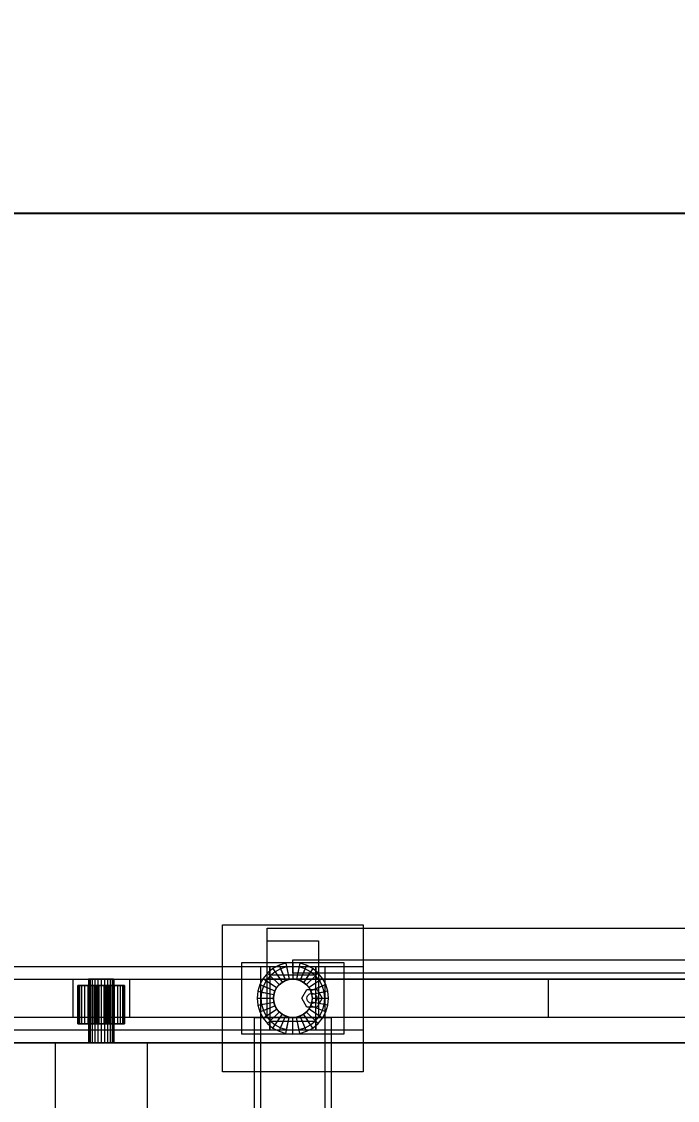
# Model space of a CAD drawing. Header units: millimetres. Extents: x -1970 to 34302, y -65268 to 6837.
# Drawn here: x 26916 to 27429, y -17795 to -16950 of the extents above; entities that cross this region are included whole.
import ezdxf

# ---------------------------------------------------------------- set-up
doc = ezdxf.new("R2010")
doc.units = ezdxf.units.MM
doc.layers.add('COTAS_P', color=1, linetype='Continuous', lineweight=0)
doc.layers.add('superior_C05', color=7, linetype='Continuous', lineweight=0)
doc.dimstyles.new('R19_100', dxfattribs={"dimtxt": 250, "dimasz": 150, "dimexe": 150, "dimexo": 80, "dimgap": 100, "dimtad": 1, "dimtih": 1, "dimtoh": 1, "dimdsep": 46, "dimcen": 0.09, "dimadec": 0, "dimazin": 0, "dimtfac": 1, "dimtdec": 4, "dimtofl": 0, "dimtmove": 0, "dimatfit": 3, "dimfxl": 1, "dimtolj": 1, "dimtzin": 0, "dimarcsym": 0})

# ---------------------------------------------------------------- blocks, each defined once
blk = doc.blocks.new('*D23')
at = {"layer": 'COTAS_P', "color": 0, "lineweight": -2, "transparency": 16777216}
for p, q in [((25128.19, -17920), (25128.19, -16950)), ((27628.19, -17920), (27628.19, -16950)), ((25278.19, -17100), (27478.19, -17100))]:
    blk.add_line(p, q, dxfattribs=at)
at = {"layer": 'COTAS_P', "color": 0, "transparency": 16777216}
for points in [[(25278.19, -17075), (25278.19, -17125), (25128.19, -17100)], [(27478.19, -17075), (27478.19, -17125), (27628.19, -17100)]]:
    blk.add_solid(points, dxfattribs=at)
at = {"layer": 'Defpoints', "color": 0, "transparency": 16777216}
for p in [(27628.19, -17100), (25128.19, -18000), (27628.19, -18000)]:
    blk.add_point(p, dxfattribs=at)

msp = doc.modelspace()

# ---------------------------------------------------------------- linework, layer by layer
at = {"layer": 'superior_C05'}
for p, q in [((27073.187, -17772.5), (27073.187, -17657.5)), ((27073.187, -17657.5), (27183.187, -17657.5)), ((27108.187, -17700), (27108.187, -17660)), ((27108.187, -17660), (28033.187, -17660)), ((27183.187, -17657.5), (27183.187, -17772.5)), ((27108.187, -17730), (27108.187, -17670)), ((27108.187, -17670), (27148.187, -17670)), ((27148.187, -17670), (27148.187, -17730)), ((27128.187, -17685), (27578.187, -17685)), ((27128.187, -17695), (27128.187, -17685)), ((25203.187, -17690), (27183.187, -17690)), ((27088.187, -17743), (27088.187, -17687)), ((27088.187, -17687), (27168.187, -17687)), ((27103.187, -17740), (27103.187, -17690)), ((27103.187, -17690), (27110.187, -17690)), ((27112.631, -17691.719), (27108.388, -17695.201)), ((27110.187, -17690), (27110.187, -17740)), ((27110.187, -17697), (27110.187, -17690)), ((27110.187, -17690), (27146.187, -17690)), ((27114.297, -17694.213), (27110.509, -17697.322)), ((27117.471, -17689.131), (27112.631, -17691.719)), ((27112.631, -17691.719), (27119.714, -17702.32)), ((27118.619, -17691.903), (27114.297, -17694.213)), ((27114.297, -17694.213), (27119.714, -17702.32)), ((27122.724, -17687.538), (27117.471, -17689.131)), ((27117.471, -17689.131), (27122.351, -17700.911)), ((27123.309, -17690.48), (27118.619, -17691.903)), ((27118.619, -17691.903), (27122.351, -17700.911)), ((27128.187, -17687), (27122.724, -17687.538)), ((27122.724, -17687.538), (27125.211, -17700.043)), ((27128.187, -17690), (27123.309, -17690.48)), ((27123.309, -17690.48), (27125.211, -17700.043)), ((27133.649, -17687.538), (27128.187, -17687)), ((27128.187, -17687), (27128.187, -17699.75)), ((27133.064, -17690.48), (27128.187, -17690)), ((27128.187, -17690), (27128.187, -17699.75)), ((27133.649, -17687.538), (27131.162, -17700.043)), ((27133.064, -17690.48), (27131.162, -17700.043)), ((27137.754, -17691.903), (27133.064, -17690.48)), ((27138.902, -17689.131), (27133.649, -17687.538)), ((27138.902, -17689.131), (27134.022, -17700.911)), ((27137.754, -17691.903), (27134.022, -17700.911)), ((27143.743, -17691.719), (27136.659, -17702.32)), ((27142.076, -17694.213), (27136.659, -17702.32)), ((27142.076, -17694.213), (27137.754, -17691.903)), ((27143.743, -17691.719), (27138.902, -17689.131)), ((27145.864, -17697.322), (27142.076, -17694.213)), ((27147.986, -17695.201), (27143.743, -17691.719)), ((27146.187, -17740), (27146.187, -17690)), ((27146.187, -17690), (27153.187, -17690)), ((27146.187, -17690), (27146.187, -17697)), ((27153.187, -17690), (27153.187, -17740)), ((27168.187, -17687), (27168.187, -17743)), ((27183.187, -17690), (27183.187, -17740)), ((25038.187, -17700), (27328.187, -17700)), ((26956.187, -17730), (26956.187, -17700)), ((26956.187, -17700), (27000.187, -17700)), ((26968.527, -17700), (26968.187, -17700)), ((26968.187, -17700), (26968.187, -17750)), ((26969.526, -17700), (26968.527, -17700)), ((26968.527, -17700), (26968.527, -17750)), ((26971.116, -17700), (26969.526, -17700)), ((26969.526, -17700), (26969.526, -17750)), ((26973.187, -17700), (26971.116, -17700)), ((26971.116, -17700), (26971.116, -17750)), ((26975.598, -17700), (26973.187, -17700)), ((26973.187, -17700), (26973.187, -17750)), ((26978.187, -17700), (26975.598, -17700)), ((26975.598, -17700), (26975.598, -17750)), ((26980.775, -17700), (26978.187, -17700)), ((26978.187, -17700), (26978.187, -17750)), ((26983.187, -17700), (26980.775, -17700)), ((26980.775, -17700), (26980.775, -17750)), ((26985.258, -17700), (26983.187, -17700)), ((26983.187, -17700), (26983.187, -17750)), ((26986.847, -17700), (26985.258, -17700)), ((26985.258, -17700), (26985.258, -17750)), ((26987.846, -17700), (26986.847, -17700)), ((26986.847, -17700), (26986.847, -17750)), ((26987.846, -17700), (26988.187, -17700)), ((26987.846, -17700), (26987.846, -17750)), ((26988.187, -17750), (26988.187, -17700)), ((27000.187, -17700), (27000.187, -17730)), ((27104.905, -17699.444), (27102.318, -17704.285)), ((27103.187, -18300), (27103.187, -17700)), ((27103.187, -17700), (27153.187, -17700)), ((27108.388, -17695.201), (27104.905, -17699.444)), ((27104.905, -17699.444), (27115.507, -17706.528)), ((27107.4, -17701.111), (27105.09, -17705.433)), ((27110.509, -17697.322), (27107.4, -17701.111)), ((27107.4, -17701.111), (27115.507, -17706.528)), ((27108.187, -17730), (27108.187, -17700)), ((27108.187, -17700), (27148.187, -17700)), ((28033.187, -17700), (27108.187, -17700)), ((27108.388, -17695.201), (27117.403, -17704.217)), ((27146.187, -17697), (27110.187, -17697)), ((27110.509, -17697.322), (27117.403, -17704.217)), ((27117.403, -17704.217), (27119.714, -17702.32)), ((27117.58, -17704.393), (27119.853, -17702.528)), ((27119.714, -17702.32), (27122.351, -17700.911)), ((27119.853, -17702.528), (27122.446, -17701.142)), ((27122.351, -17700.911), (27125.211, -17700.043)), ((27122.446, -17701.142), (27125.26, -17700.288)), ((27125.211, -17700.043), (27128.187, -17699.75)), ((27125.26, -17700.288), (27128.187, -17700)), ((27128.187, -17695), (27578.187, -17695)), ((27128.187, -17699.75), (27131.162, -17700.043)), ((27128.187, -17700), (27131.113, -17700.288)), ((27131.113, -17700.288), (27133.927, -17701.142)), ((27131.162, -17700.043), (27134.022, -17700.911)), ((27133.927, -17701.142), (27136.52, -17702.528)), ((27134.022, -17700.911), (27136.659, -17702.32)), ((27136.52, -17702.528), (27138.793, -17704.393)), ((27136.659, -17702.32), (27138.97, -17704.217)), ((27147.986, -17695.201), (27138.97, -17704.217)), ((27145.864, -17697.322), (27138.97, -17704.217)), ((27151.468, -17699.444), (27140.866, -17706.528)), ((27148.973, -17701.111), (27140.866, -17706.528)), ((27148.973, -17701.111), (27145.864, -17697.322)), ((27151.468, -17699.444), (27147.986, -17695.201)), ((27148.187, -17700), (27148.187, -17730)), ((27151.284, -17705.433), (27148.973, -17701.111)), ((27154.055, -17704.285), (27151.468, -17699.444)), ((27153.187, -17700), (27153.187, -18300)), ((27328.187, -17700), (27328.187, -17730)), ((27328.187, -17700), (27718.187, -17700)), ((26960.287, -17705), (26959.937, -17705)), ((26959.937, -17705), (26967.937, -17705)), ((26959.937, -17735), (26959.937, -17705)), ((26961.326, -17705), (26960.287, -17705)), ((26960.287, -17705), (26968.134, -17705)), ((26960.287, -17735), (26960.287, -17705)), ((26963.012, -17705), (26961.326, -17705)), ((26961.326, -17705), (26968.717, -17705)), ((26961.326, -17735), (26961.326, -17705)), ((26965.282, -17705), (26963.012, -17705)), ((26963.012, -17705), (26969.664, -17705)), ((26963.012, -17735), (26963.012, -17705)), ((26968.047, -17705), (26965.282, -17705)), ((26965.282, -17705), (26970.939, -17705)), ((26965.282, -17735), (26965.282, -17705)), ((26967.937, -17705), (26968.134, -17705)), ((26967.937, -17705), (26967.937, -17735)), ((26971.203, -17705), (26968.047, -17705)), ((26968.047, -17705), (26972.492, -17705)), ((26968.047, -17735), (26968.047, -17705)), ((26968.134, -17705), (26968.717, -17705)), ((26968.134, -17705), (26968.134, -17735)), ((26968.717, -17705), (26969.664, -17705)), ((26968.717, -17705), (26968.717, -17735)), ((26969.664, -17705), (26970.939, -17705)), ((26969.664, -17705), (26969.664, -17735)), ((26970.939, -17705), (26972.492, -17705)), ((26970.939, -17705), (26970.939, -17735)), ((26974.626, -17705), (26971.203, -17705)), ((26971.203, -17705), (26974.264, -17705)), ((26971.203, -17735), (26971.203, -17705)), ((26972.492, -17705), (26974.264, -17705)), ((26972.492, -17705), (26972.492, -17735)), ((26974.264, -17705), (26976.187, -17705)), ((26974.264, -17705), (26974.264, -17735)), ((26978.187, -17705), (26974.626, -17705)), ((26974.626, -17705), (26976.187, -17705)), ((26974.626, -17735), (26974.626, -17705)), ((26976.187, -17705), (26978.187, -17705)), ((26976.187, -17705), (26976.187, -17735)), ((26981.747, -17705), (26978.187, -17705)), ((26978.187, -17705), (26980.186, -17705)), ((26978.187, -17705), (26978.187, -17735)), ((26981.747, -17705), (26980.186, -17705)), ((26980.186, -17705), (26982.109, -17705)), ((26980.186, -17705), (26980.186, -17735)), ((26985.171, -17705), (26981.747, -17705)), ((26981.747, -17735), (26981.747, -17705)), ((26985.171, -17705), (26982.109, -17705)), ((26982.109, -17705), (26983.881, -17705)), ((26982.109, -17705), (26982.109, -17735)), ((26988.326, -17705), (26983.881, -17705)), ((26983.881, -17705), (26985.434, -17705)), ((26983.881, -17705), (26983.881, -17735)), ((26988.326, -17705), (26985.171, -17705)), ((26985.171, -17735), (26985.171, -17705)), ((26991.091, -17705), (26985.434, -17705)), ((26985.434, -17705), (26986.709, -17705)), ((26985.434, -17705), (26985.434, -17735)), ((26993.361, -17705), (26986.709, -17705)), ((26986.709, -17705), (26987.656, -17705)), ((26986.709, -17705), (26986.709, -17735)), ((26995.047, -17705), (26987.656, -17705)), ((26987.656, -17705), (26988.24, -17705)), ((26987.656, -17705), (26987.656, -17735)), ((26996.086, -17705), (26988.24, -17705)), ((26988.24, -17705), (26988.437, -17705)), ((26988.24, -17705), (26988.24, -17735)), ((26991.091, -17705), (26988.326, -17705)), ((26988.326, -17735), (26988.326, -17705)), ((26988.437, -17705), (26996.437, -17705)), ((26988.437, -17735), (26988.437, -17705)), ((26993.361, -17705), (26991.091, -17705)), ((26991.091, -17735), (26991.091, -17705)), ((26995.047, -17705), (26993.361, -17705)), ((26993.361, -17735), (26993.361, -17705)), ((26996.086, -17705), (26995.047, -17705)), ((26995.047, -17735), (26995.047, -17705)), ((26996.437, -17705), (26996.086, -17705)), ((26996.086, -17735), (26996.086, -17705)), ((26996.437, -17705), (26996.437, -17735)), ((27100.725, -17709.537), (27100.187, -17715)), ((27102.318, -17704.285), (27100.725, -17709.537)), ((27100.725, -17709.537), (27113.23, -17712.025)), ((27102.318, -17704.285), (27114.097, -17709.164)), ((27103.667, -17710.123), (27103.187, -17715)), ((27105.09, -17705.433), (27103.667, -17710.123)), ((27103.667, -17710.123), (27113.23, -17712.025)), ((27105.09, -17705.433), (27114.097, -17709.164)), ((27113.23, -17712.025), (27114.097, -17709.164)), ((27113.475, -17712.074), (27114.328, -17709.26)), ((27114.097, -17709.164), (27115.507, -17706.528)), ((27114.328, -17709.26), (27115.715, -17706.666)), ((27115.507, -17706.528), (27117.403, -17704.217)), ((27115.715, -17706.666), (27117.58, -17704.393)), ((27135.187, -17715), (27139.187, -17708.072)), ((27138.793, -17704.393), (27140.659, -17706.666)), ((27138.97, -17704.217), (27140.866, -17706.528)), ((27139.187, -17708.072), (27147.187, -17708.072)), ((27140.659, -17706.666), (27142.045, -17709.26)), ((27140.866, -17706.528), (27142.276, -17709.164)), ((27141.187, -17711.536), (27142.151, -17711.136)), ((27142.045, -17709.26), (27142.898, -17712.074)), ((27142.151, -17711.136), (27143.187, -17711)), ((27154.055, -17704.285), (27142.276, -17709.164)), ((27151.284, -17705.433), (27142.276, -17709.164)), ((27142.276, -17709.164), (27143.144, -17712.025)), ((27155.649, -17709.537), (27143.144, -17712.025)), ((27152.706, -17710.123), (27143.144, -17712.025)), ((27143.187, -17711), (27144.222, -17711.136)), ((27144.222, -17711.136), (27145.187, -17711.536)), ((27147.187, -17708.072), (27151.187, -17715)), ((27152.706, -17710.123), (27151.284, -17705.433)), ((27153.187, -17715), (27152.706, -17710.123)), ((27155.649, -17709.537), (27154.055, -17704.285)), ((27156.187, -17715), (27155.649, -17709.537)), ((27100.187, -17715), (27112.937, -17715)), ((27100.187, -17715), (27100.725, -17720.463)), ((27100.725, -17720.463), (27113.23, -17717.975)), ((27103.187, -17715), (27112.937, -17715)), ((27103.187, -17715), (27103.667, -17719.877)), ((27103.667, -17719.877), (27113.23, -17717.975)), ((27112.937, -17715), (27113.23, -17712.025)), ((27113.23, -17717.975), (27112.937, -17715)), ((27113.187, -17715), (27113.475, -17712.074)), ((27113.475, -17717.926), (27113.187, -17715)), ((27114.097, -17720.836), (27113.23, -17717.975)), ((27114.328, -17720.74), (27113.475, -17717.926)), ((27139.187, -17721.928), (27135.187, -17715)), ((27139.187, -17715), (27139.323, -17713.965)), ((27139.323, -17716.035), (27139.187, -17715)), ((27139.323, -17713.965), (27139.722, -17713)), ((27139.722, -17717), (27139.323, -17716.035)), ((27139.722, -17713), (27140.358, -17712.172)), ((27140.358, -17717.828), (27139.722, -17717)), ((27140.358, -17712.172), (27141.187, -17711.536)), ((27141.187, -17718.464), (27140.358, -17717.828)), ((27142.151, -17718.864), (27141.187, -17718.464)), ((27142.898, -17717.926), (27142.045, -17720.74)), ((27143.187, -17719), (27142.151, -17718.864)), ((27143.144, -17717.975), (27142.276, -17720.836)), ((27142.898, -17712.074), (27143.187, -17715)), ((27143.187, -17715), (27142.898, -17717.926)), ((27143.144, -17712.025), (27143.437, -17715)), ((27143.437, -17715), (27143.144, -17717.975)), ((27152.706, -17719.877), (27143.144, -17717.975)), ((27155.649, -17720.463), (27143.144, -17717.975)), ((27144.222, -17718.864), (27143.187, -17719)), ((27143.437, -17715), (27153.187, -17715)), ((27143.437, -17715), (27156.187, -17715)), ((27145.187, -17718.464), (27144.222, -17718.864)), ((27145.187, -17711.536), (27146.015, -17712.172)), ((27146.015, -17717.828), (27145.187, -17718.464)), ((27146.015, -17712.172), (27146.651, -17713)), ((27146.651, -17717), (27146.015, -17717.828)), ((27146.651, -17713), (27147.05, -17713.965)), ((27147.05, -17716.035), (27146.651, -17717)), ((27147.05, -17713.965), (27147.187, -17715)), ((27147.187, -17715), (27147.05, -17716.035)), ((27151.187, -17715), (27147.187, -17721.928)), ((27152.706, -17719.877), (27153.187, -17715)), ((27155.649, -17720.463), (27156.187, -17715)), ((27100.725, -17720.463), (27102.318, -17725.715)), ((27102.318, -17725.715), (27114.097, -17720.836)), ((27102.318, -17725.715), (27104.905, -17730.556)), ((27103.667, -17719.877), (27105.09, -17724.567)), ((27104.905, -17730.556), (27115.507, -17723.472)), ((27105.09, -17724.567), (27114.097, -17720.836)), ((27105.09, -17724.567), (27107.4, -17728.889)), ((27107.4, -17728.889), (27115.507, -17723.472)), ((27108.388, -17734.799), (27117.403, -17725.783)), ((27110.509, -17732.678), (27117.403, -17725.783)), ((27112.631, -17738.281), (27119.714, -17727.68)), ((27115.507, -17723.472), (27114.097, -17720.836)), ((27114.297, -17735.787), (27119.714, -17727.68)), ((27115.715, -17723.334), (27114.328, -17720.74)), ((27117.403, -17725.783), (27115.507, -17723.472)), ((27117.58, -17725.607), (27115.715, -17723.334)), ((27119.714, -17727.68), (27117.403, -17725.783)), ((27119.853, -17727.472), (27117.58, -17725.607)), ((27122.351, -17729.089), (27119.714, -17727.68)), ((27122.446, -17728.858), (27119.853, -17727.472)), ((27136.52, -17727.472), (27133.927, -17728.858)), ((27136.659, -17727.68), (27134.022, -17729.089)), ((27138.793, -17725.607), (27136.52, -17727.472)), ((27138.97, -17725.783), (27136.659, -17727.68)), ((27142.076, -17735.787), (27136.659, -17727.68)), ((27143.743, -17738.281), (27136.659, -17727.68)), ((27140.659, -17723.334), (27138.793, -17725.607)), ((27140.866, -17723.472), (27138.97, -17725.783)), ((27145.864, -17732.678), (27138.97, -17725.783)), ((27147.986, -17734.799), (27138.97, -17725.783)), ((27147.187, -17721.928), (27139.187, -17721.928)), ((27142.045, -17720.74), (27140.659, -17723.334)), ((27142.276, -17720.836), (27140.866, -17723.472)), ((27148.973, -17728.889), (27140.866, -17723.472)), ((27151.468, -17730.556), (27140.866, -17723.472)), ((27151.284, -17724.567), (27142.276, -17720.836)), ((27154.055, -17725.715), (27142.276, -17720.836)), ((27148.973, -17728.889), (27151.284, -17724.567)), ((27151.284, -17724.567), (27152.706, -17719.877)), ((27151.468, -17730.556), (27154.055, -17725.715)), ((27154.055, -17725.715), (27155.649, -17720.463)), ((27328.187, -17730), (25038.187, -17730)), ((27000.187, -17730), (26956.187, -17730)), ((26967.937, -17735), (26959.937, -17735)), ((26959.937, -17735), (26960.287, -17735)), ((26968.134, -17735), (26960.287, -17735)), ((26960.287, -17735), (26961.326, -17735)), ((26968.717, -17735), (26961.326, -17735)), ((26961.326, -17735), (26963.012, -17735)), ((26969.664, -17735), (26963.012, -17735)), ((26963.012, -17735), (26965.282, -17735)), ((26970.939, -17735), (26965.282, -17735)), ((26965.282, -17735), (26968.047, -17735)), ((26968.134, -17735), (26967.937, -17735)), ((26972.492, -17735), (26968.047, -17735)), ((26968.047, -17735), (26971.203, -17735)), ((26968.717, -17735), (26968.134, -17735)), ((26969.664, -17735), (26968.717, -17735)), ((26970.939, -17735), (26969.664, -17735)), ((26972.492, -17735), (26970.939, -17735)), ((26974.264, -17735), (26971.203, -17735)), ((26971.203, -17735), (26974.626, -17735)), ((26974.264, -17735), (26972.492, -17735)), ((26976.187, -17735), (26974.264, -17735)), ((26976.187, -17735), (26974.626, -17735)), ((26974.626, -17735), (26978.187, -17735)), ((26978.187, -17735), (26976.187, -17735)), ((26980.186, -17735), (26978.187, -17735)), ((26978.187, -17735), (26981.747, -17735)), ((26982.109, -17735), (26980.186, -17735)), ((26980.186, -17735), (26981.747, -17735)), ((26981.747, -17735), (26985.171, -17735)), ((26983.881, -17735), (26982.109, -17735)), ((26982.109, -17735), (26985.171, -17735)), ((26985.434, -17735), (26983.881, -17735)), ((26983.881, -17735), (26988.326, -17735)), ((26985.171, -17735), (26988.326, -17735)), ((26986.709, -17735), (26985.434, -17735)), ((26985.434, -17735), (26991.091, -17735)), ((26987.656, -17735), (26986.709, -17735)), ((26986.709, -17735), (26993.361, -17735)), ((26988.24, -17735), (26987.656, -17735)), ((26987.656, -17735), (26995.047, -17735)), ((26988.437, -17735), (26988.24, -17735)), ((26988.24, -17735), (26996.086, -17735)), ((26988.326, -17735), (26991.091, -17735)), ((26996.437, -17735), (26988.437, -17735)), ((26991.091, -17735), (26993.361, -17735)), ((26993.361, -17735), (26995.047, -17735)), ((26995.047, -17735), (26996.086, -17735)), ((26996.086, -17735), (26996.437, -17735)), ((27098.187, -18270), (27098.187, -17730)), ((27098.187, -17730), (27158.187, -17730)), ((27104.905, -17730.556), (27108.388, -17734.799)), ((27107.4, -17728.889), (27110.509, -17732.678)), ((27148.187, -17730), (27108.187, -17730)), ((27108.388, -17734.799), (27112.631, -17738.281)), ((27110.187, -17740), (27110.187, -17733)), ((27110.187, -17733), (27146.187, -17733)), ((27110.509, -17732.678), (27114.297, -17735.787)), ((27114.297, -17735.787), (27118.619, -17738.097)), ((27117.471, -17740.869), (27122.351, -17729.089)), ((27118.619, -17738.097), (27122.351, -17729.089)), ((27125.211, -17729.957), (27122.351, -17729.089)), ((27125.26, -17729.712), (27122.446, -17728.858)), ((27122.724, -17742.462), (27125.211, -17729.957)), ((27123.309, -17739.52), (27125.211, -17729.957)), ((27128.187, -17730.25), (27125.211, -17729.957)), ((27128.187, -17730), (27125.26, -17729.712)), ((27131.113, -17729.712), (27128.187, -17730)), ((27131.162, -17729.957), (27128.187, -17730.25)), ((27128.187, -17740), (27128.187, -17730.25)), ((27128.187, -17743), (27128.187, -17730.25)), ((27133.927, -17728.858), (27131.113, -17729.712)), ((27134.022, -17729.089), (27131.162, -17729.957)), ((27133.064, -17739.52), (27131.162, -17729.957)), ((27133.649, -17742.462), (27131.162, -17729.957)), ((27137.754, -17738.097), (27134.022, -17729.089)), ((27138.902, -17740.869), (27134.022, -17729.089)), ((27137.754, -17738.097), (27142.076, -17735.787)), ((27142.076, -17735.787), (27145.864, -17732.678)), ((27143.743, -17738.281), (27147.986, -17734.799)), ((27145.864, -17732.678), (27148.973, -17728.889)), ((27146.187, -17733), (27146.187, -17740)), ((27147.986, -17734.799), (27151.468, -17730.556)), ((27158.187, -17730), (27158.187, -18270)), ((27718.187, -17730), (27328.187, -17730)), ((27183.187, -17740), (25203.187, -17740)), ((27168.187, -17743), (27088.187, -17743)), ((27110.187, -17740), (27103.187, -17740)), ((27146.187, -17740), (27110.187, -17740)), ((27112.631, -17738.281), (27117.471, -17740.869)), ((27117.471, -17740.869), (27122.724, -17742.462)), ((27118.619, -17738.097), (27123.309, -17739.52)), ((27122.724, -17742.462), (27128.187, -17743)), ((27123.309, -17739.52), (27128.187, -17740)), ((27128.187, -17740), (27133.064, -17739.52)), ((27128.187, -17743), (27133.649, -17742.462)), ((27133.064, -17739.52), (27137.754, -17738.097)), ((27133.649, -17742.462), (27138.902, -17740.869)), ((27138.902, -17740.869), (27143.743, -17738.281)), ((27153.187, -17740), (27146.187, -17740)), ((27628.187, -17750), (25128.187, -17750)), ((25218.187, -17750), (27538.187, -17750)), ((26942.187, -17750), (26945.752, -17750)), ((26942.187, -17750), (26942.187, -18250)), ((26945.752, -17750), (26955.741, -17750)), ((26955.741, -17750), (26970.176, -17750)), ((26968.527, -17750), (26968.187, -17750)), ((26969.526, -17750), (26968.527, -17750)), ((26971.116, -17750), (26969.526, -17750)), ((26970.176, -17750), (26986.197, -17750)), ((26973.187, -17750), (26971.116, -17750)), ((26975.598, -17750), (26973.187, -17750)), ((26978.187, -17750), (26975.598, -17750)), ((26980.775, -17750), (26978.187, -17750)), ((26983.187, -17750), (26980.775, -17750)), ((26985.258, -17750), (26983.187, -17750)), ((26986.847, -17750), (26985.258, -17750)), ((26986.197, -17750), (27000.632, -17750)), ((26987.846, -17750), (26986.847, -17750)), ((26988.187, -17750), (26987.846, -17750)), ((27000.632, -17750), (27010.621, -17750)), ((27010.621, -17750), (27014.187, -17750)), ((27014.187, -17750), (27014.187, -18250)), ((27103.187, -18250), (27103.187, -17750)), ((27103.187, -17750), (27153.187, -17750)), ((27153.187, -17750), (27153.187, -18250)), ((27183.187, -17772.5), (27073.187, -17772.5))]:
    msp.add_line(p, q, dxfattribs=at)

# ---------------------------------------------------------------- dimensions: what is measured, and where the dimension line sits
at = {"layer": 'COTAS_P'}
dim = msp.add_aligned_dim(p1=(25128.187, -18000), p2=(27628.187, -18000), distance=900, text='<> P', dimstyle='R19_100', dxfattribs=at)
dim.commit()
dim.dimension.update_dxf_attribs({"geometry": '*D23', "text_midpoint": (26378.187, -17100)})

doc.saveas('drawing.dxf')
